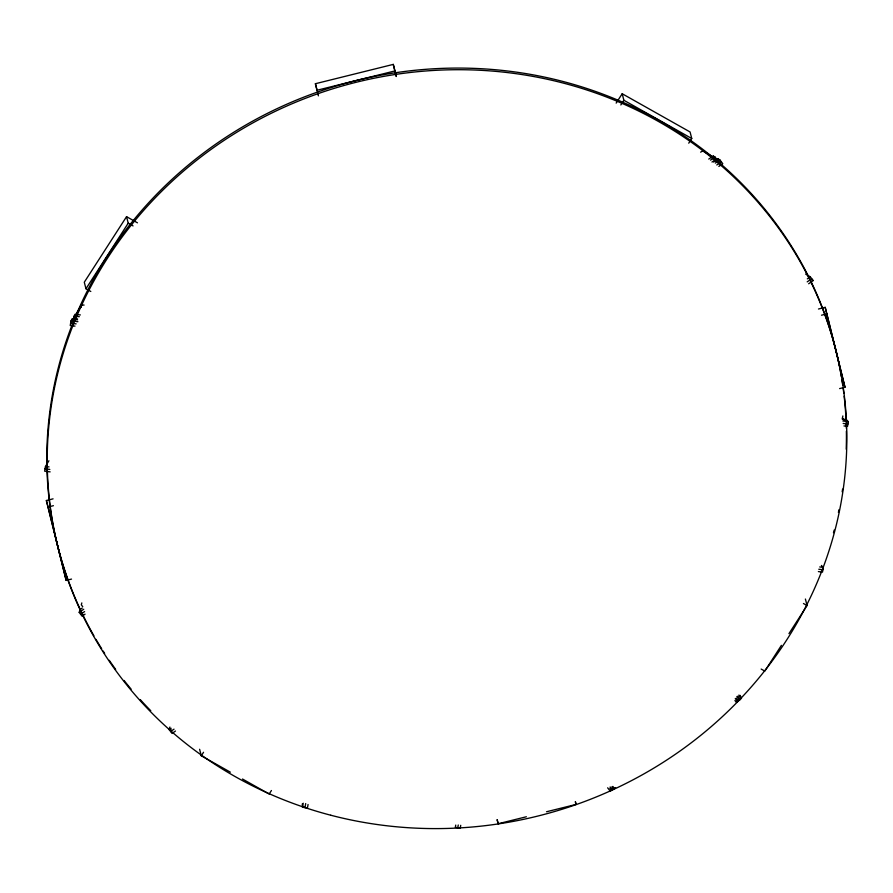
<?xml version="1.0" encoding="UTF-8"?>
<svg xmlns="http://www.w3.org/2000/svg" width="893" height="893" viewBox="0 0 893 893"><rect width="100%" height="100%" fill="white"/><g stroke="black" fill="none" stroke-linecap="round" stroke-linejoin="round"><path stroke-width="1.34" d="M842.445 418.292L842.847 415.948M821.426 565.459L823.301 567.412L822.498 572.123L818.379 571.587M842.233 419.074L846.352 419.598L848.35 421.686L847.535 426.385L843.963 425.928M48.914 460.755L45.487 466.459L44.65 471.158L50.142 471.872M77.557 319.817L72.076 319.102L71.049 320.799L70.234 325.499L74.99 326.124M45.677 469.45L46.09 467.106L45.063 468.803L49.829 469.428M71.663 321.447L72.076 319.102M80.359 314.928L74.923 314.381L73.46 318.477L77.546 318.901M81.218 307.248L81.631 304.893L84.087 305.082M308.063 804.504L307.46 807.897L302.526 807.261L303.24 803.231M304.993 807.585L305.696 803.566M455.731 825.076L455.341 827.342L460.263 828.001L460.732 825.322M457.796 827.677L458.265 824.998M85.069 614.15L82.123 616.226L79.209 612.442L79.968 609.662L82.234 608.077M81.821 602.909L81.308 604.818L82.759 606.704M175.474 731.032L172.07 733.432L169.179 729.648L169.893 727.047M171.132 729.681L170.619 731.534L174.023 729.146M81.631 304.893L70.636 323.154L76.139 323.869M137.455 222.815L126.549 216.664L84.288 282.221L85.962 288.74L90.807 291.475M85.962 288.74L128.224 223.183L126.549 216.664M616.159 103.108L622.198 93.743L690.077 131.974L691.751 138.493L688.737 143.181M230.372 772.177L201.282 755.791L203.548 752.274M620.847 104.939L623.861 100.262L622.198 93.743M271.427 790.517L269.161 794.033L242.494 779.009M781.408 645.349L764.81 671.101L761.171 669.058M788.954 633.639L807.071 605.543L805.397 599.036M713.607 162.068L718.128 158.865L719.858 159.892L722.772 163.665L718.854 166.444M715.338 163.095L719.858 159.892M716.789 164.982L721.321 161.778L702.724 150.861L700.637 152.167M807.317 278.873L810.252 276.785L813.177 280.547L808.656 283.762M807.194 281.875L811.715 278.661M615.623 787.593L611.571 790.472L609.863 788.273M740.074 695.346L741.458 698.404L737.384 701.273L735.274 698.549M79.209 612.442L83.741 609.249M80.66 614.339L84.601 611.571M169.179 729.648L171.143 728.264M708.763 159.077L713.306 156.052L715.092 157.101L716.554 158.987L711.989 162.024M710.527 160.137L715.092 157.101M318.388 95.841L315.396 83.719L393.277 64.396L396.28 76.307M394.952 70.915L317.071 90.238L315.396 83.719M71.529 579.088L66.16 580.417L46.369 500.515L53.078 498.841M818.479 309.011L825.199 307.348L844.99 387.261L839.621 388.589M46.369 500.515L48.043 507.034L53.413 505.695M821.504 315.207L826.873 313.867M497.167 819.841L498.171 823.748L526.379 816.76M546.516 811.759L576.063 804.437L575.393 801.747M73.873 316.133L79.321 316.691M842.847 420.983L848.35 421.686M843.182 423.427L847.948 424.041M819.729 566.955L823.301 567.412M818.781 569.243L822.899 569.767M71.049 320.799L77.925 321.703M45.487 466.459L49.048 466.927M623.861 100.262L691.751 138.493M128.224 223.183L133.068 225.918M803.432 603.501L807.071 605.543M805.609 274.062L810.252 276.785M811.447 279.531L813.177 280.547M842.333 418.181L844.209 420.134M718.128 158.865L719.579 160.751M713.306 156.052L714.768 157.938M738.891 695.089L741.458 698.404M736.859 696.529L739.426 699.844M611.895 786.833L613.603 789.032M737.852 696.149L740.397 699.476L736.323 702.333L734.928 700.503M736.256 698.159L738.366 700.905M612.855 786.432L614.261 788.251L610.198 791.12L607.642 787.805M610.12 786.945L612.23 789.691M844.99 387.261L825.199 307.348M575.393 801.825L576.063 804.437M199.608 749.272L201.282 755.791M393.277 64.396L396.269 76.519M497.178 819.718L498.171 823.748M48.043 507.034L66.16 580.417M302.292 803.923L302.526 807.261M93.91 635.794A401.214 377.973 -14.4 0 1 319.091 91.521A401.214 377.973 -14.4 0 1 841.396 376.768M841.853 379.525A401.214 377.973 -14.4 0 1 842.702 385.062M843.092 387.83A401.214 377.973 -14.4 0 1 843.818 393.4M844.142 396.179A401.214 377.973 -14.4 0 1 846.039 419.956M846.162 422.746A401.214 377.973 -14.4 0 1 846.33 428.339M846.385 431.14A401.214 377.973 -14.4 0 1 846.207 449.212M842.601 489.085A401.214 377.973 -14.4 0 1 842.188 491.842M838.973 509.702A401.214 377.973 -14.4 0 1 838.404 512.426M834.196 530.062A401.214 377.973 -14.4 0 1 833.47 532.741M150.761 710.728A401.214 377.973 -14.4 0 1 140.279 699.632M131.126 689.139A401.214 377.973 -14.4 0 1 124.082 680.477M115.655 669.37A401.214 377.973 -14.4 0 1 109.247 660.295M104.637 653.375A401.214 377.973 -14.4 0 1 103.142 651.053M101.668 648.731A401.214 377.973 -14.4 0 1 95.964 639.332M330.778 815.231A401.214 377.973 -14.4 0 0 836.44 352.579A401.214 377.973 -14.4 0 0 173.856 179.66A401.214 377.973 -14.4 0 0 330.778 815.231"/></g></svg>
